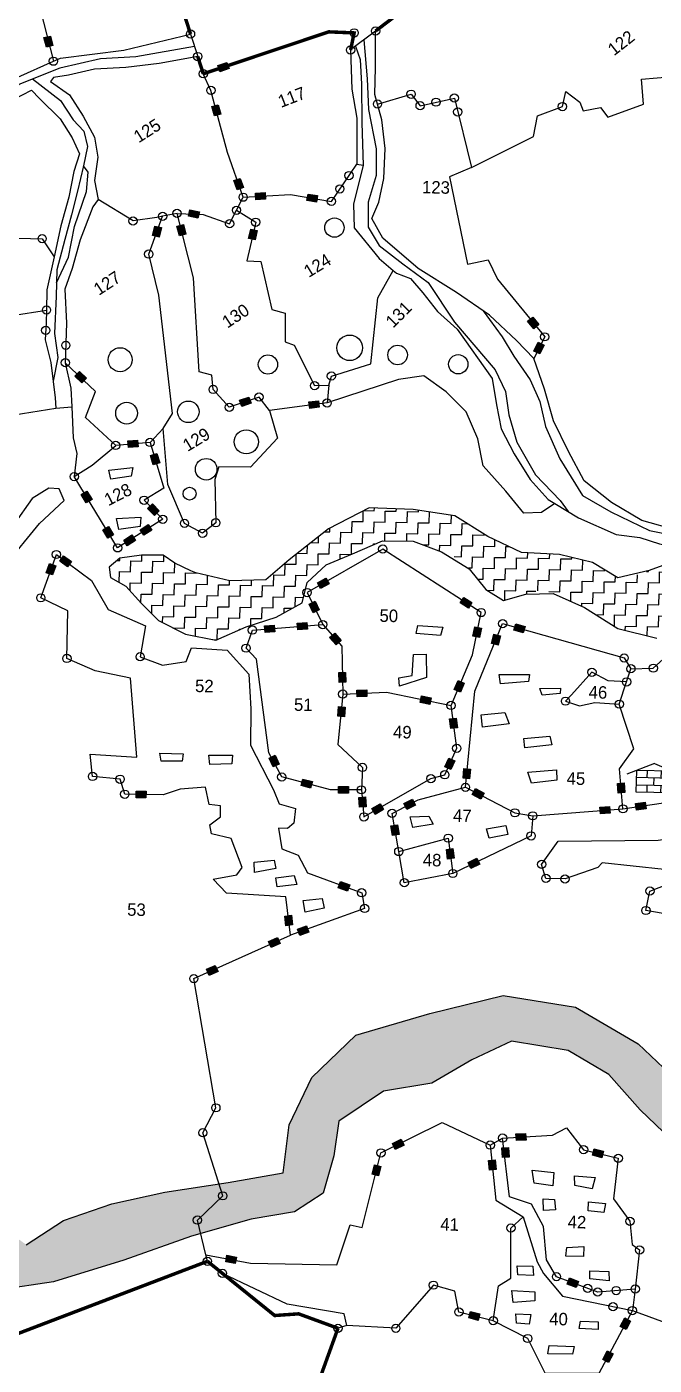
# Model space of a CAD drawing. Header units: metres. Extents: x 314237 to 316634, y 1882553 to 1885939.
# Drawn here: x 315482 to 315852, y 1883878 to 1884666 of the extents above; entities that cross this region are included whole.
import ezdxf

# ---------------------------------------------------------------- set-up
doc = ezdxf.new("R2010")
doc.units = ezdxf.units.M
doc.header["$MEASUREMENT"] = 0
for name, color, linetype in [('LINE_WATER', 4, 'Continuous'), ('OFF', 1, 'Continuous'), ('OTHERS', 1, 'Continuous'), ('POLY_HATCH', 12, 'Continuous'), ('POLY_PARCEL', 6, 'Continuous'), ('POLY_ROAD', 30, 'Continuous'), ('POLY_WATER', 4, 'Continuous'), ('SYM_BUILDING', 1, 'Continuous'), ('SYM_STONE', 1, 'Continuous'), ('SYM_WELL', 1, 'Continuous'), ('TEXT_PARCEL', 7, 'Continuous'), ('V_BOUND_LINE', 7, 'Continuous')]:
    doc.layers.add(name, color=color, linetype=linetype)
doc.styles.add('TEXT_MAP', font='KRDEV050.TTF')
pattern_1 = [(358.80801, (313974.7904, 1882491.1196), (6.61565, 6.345956), [6.482206, -6.482206]), (88.80801, (313981.271, 1882490.985), (-6.345956, 6.61565), [6.482206, -6.482206])]

# ---------------------------------------------------------------- blocks, each defined once
blk = doc.blocks.new('PAKKAWELL')
blk.add_circle((0, 0), 1.81)
blk = doc.blocks.new('BUILDING')
for p, q in [((2.25, 2.7), (-2.25, 2.7)), ((-2.25, 2.7), (-2.25, 0)), ((2.25, 1.8), (-2.25, 1.8)), ((-0.9, 2.7), (-0.9, 1.8)), ((0, 0.9), (0, 1.8)), ((0.9, 1.8), (0.9, 2.7)), ((2.25, 0), (2.25, 2.7)), ((-2.25, 0.9), (2.25, 0.9)), ((-2.25, 0), (2.25, 0)), ((-0.9, 0.9), (-0.9, 0)), ((0.9, 0), (0.9, 0.9))]:
    blk.add_line(p, q)
for points in [[(0, 3.61), (-3.45, 2.21)], [(0, 3.61), (3.45, 2.21)]]:
    blk.add_lwpolyline(points)
blk = doc.blocks.new('STONE')
blk.add_circle((0, 0), 0.851)
blk = doc.blocks.new('STONESQUAREFILLED')
blk.add_hatch(color=256).paths.add_polyline_path([(0.7, -0.48), (0.7, 0.48), (-0.7, 0.48), (-0.7, -0.48)])
blk.add_lwpolyline([(-0.7, 0.48), (0.7, 0.48), (0.7, -0.48), (-0.7, -0.48)], close=True)

msp = doc.modelspace()

# ---------------------------------------------------------------- hatches: boundary and pattern name
at = {"layer": 'POLY_HATCH'}
h = msp.add_hatch(dxfattribs=at)
h.set_pattern_fill('ZIGZAG', color=256, scale=2.04164, angle=-1.19199, style=0)
h.set_pattern_definition(pattern_1)
h.paths.add_polyline_path([(315843.21, 1884028.49), (315873.49, 1883999.79), (315887.04, 1883970.89), (315899.28, 1883954.16), (315907.6, 1883937.52), (315923.95, 1883930.19), (315943.34, 1883934.54), (315978.92, 1883937.43), (316009.97, 1883937.62), (316033.8, 1883940.2), (316062.6, 1883952.1), (316063.12, 1883964.44), (316048.5, 1883974.52), (316028.71, 1883978), (315994.19, 1883972.29), (315962.47, 1883966.53), (315927.05, 1883959.69), (315913.23, 1883979.56), (315895.05, 1884006.47), (315871.96, 1884039.06), (315842.06, 1884067.33), (315805.31, 1884089.04), (315762.65, 1884095.79), (315719.64, 1884085.24), (315676.02, 1884072.46), (315650.05, 1884047.59), (315636.88, 1884019.66), (315633.22, 1883991.53), (315600.94, 1883985.78), (315563.62, 1883980.14), (315532.43, 1883973.25), (315503.98, 1883963.51), (315482.14, 1883949.16), (315464.23, 1883962.1), (315445.34, 1883981.76), (315429.91, 1884006.37), (315412.18, 1884028.25), (315390.46, 1884046.29), (315368.66, 1884060.43), (315347.89, 1884070.07), (315335.71, 1884089.59), (315320.81, 1884113.08), (315299.61, 1884129.44), (315276.59, 1884138.57), (315255.6, 1884138.17), (315247.28, 1884154.82), (315232.18, 1884168.26), (315213.82, 1884186.79), (315190.24, 1884195.94), (315167.77, 1884205.06), (315149.06, 1884206.29), (315137.41, 1884224.68), (315116.3, 1884244.95), (315076.37, 1884263.03), (315069.33, 1884286.42), (315061.13, 1884309.21), (315044.98, 1884326.02), (315015.96, 1884356.22), (315006.79, 1884385.73), (314995.46, 1884419.2), (314967.75, 1884463.09), (314950.68, 1884467.86), (314949.67, 1884489.93), (314983.22, 1884503.22), (314989.34, 1884515.1), (314983.89, 1884535.6), (314973.9, 1884552.84), (314969.57, 1884573.32), (314971.92, 1884591.98), (314972.23, 1884620.18), (314968.54, 1884644.55), (314938.82, 1884651.87), (314973.65, 1884675.16), (314981.6, 1884694.26), (314977.97, 1884721.42), (314972.69, 1884749.73), (314963.34, 1884770.87), (314960.14, 1884791.88), (314959.21, 1884814.52), (314958.24, 1884834.92), (314963.55, 1884861.9), (314962.66, 1884886.21), (314949.93, 1884906.3), (314937.08, 1884920.25), (314938.21, 1884934.47), (314956.13, 1884948.9), (314971.29, 1884965.06), (314982.12, 1884988.01), (314990.14, 1885010.46), (314990.85, 1885031.39), (315008.02, 1885036.34), (315023.82, 1885029.59), (315029.27, 1885035.9), (315041.63, 1885054.53), (315059.62, 1885084.42), (315076.3, 1885060.57), (315099.93, 1885052.97), (315124.56, 1885060.6), (315144.15, 1885075.62), (315157.28, 1885098.05), (315163.44, 1885118.55), (315166.46, 1885144.14), (315183.1, 1885137.38), (315196.31, 1885129.65), (315208.89, 1885125.4), (315235.59, 1885148.94), (315257.5, 1885175.34), (315274.89, 1885201.85), (315290.2, 1885228.74), (315318.24, 1885233.18), (315349.91, 1885228.19), (315393.4, 1885224.34), (315435.16, 1885220.87), (315459.83, 1885213.25), (315471.94, 1885219.76), (315475.86, 1885232.67), (315478.21, 1885253.94), (315478.34, 1885268.67), (315458.56, 1885277.23), (315434.36, 1885282.24), (315399.27, 1885281.23), (315349.36, 1885283.35), (315313.3, 1885284.38), (315289.35, 1885276.22), (315258.98, 1885254.79), (315231.82, 1885226.59), (315213.61, 1885198.21), (315196.54, 1885170.92), (315172.16, 1885168.91), (315147.15, 1885163.01), (315127.41, 1885141.92), (315099.23, 1885118.21), (315063.45, 1885105.83), (315034.02, 1885102.82), (315008.65, 1885080.17), (314987.71, 1885055.19), (314964.62, 1885034.17), (314935.57, 1885014.33), (314925.08, 1885005.24), (314917.65, 1884967.85), (314904.63, 1884941.45), (314914.95, 1884900.6), (314911.6, 1884873.86), (314900.57, 1884840.72), (314913.67, 1884816.86), (314904.55, 1884795.55), (314895.01, 1884780.39), (314888.33, 1884768.52), (314897.03, 1884742.93), (314903.31, 1884709.01), (314898.44, 1884676.44), (314898.59, 1884643.21), (314902.16, 1884613.26), (314892.91, 1884585.25), (314898.61, 1884550.22), (314913.3, 1884516.69), (314917.33, 1884482.26), (314934.78, 1884446.99), (314950.55, 1884411.75), (314963, 1884378.27), (314976.09, 1884348.67), (314996.02, 1884325.08), (315011.96, 1884298.22), (315028.59, 1884277.49), (315031.8, 1884257.04), (315043.53, 1884242.55), (315071.62, 1884234.99), (315093.33, 1884216.39), (315112.88, 1884201.74), (315126.77, 1884183.86), (315141.38, 1884173.22), (315166.26, 1884172.98), (315188.7, 1884162.18), (315212.65, 1884144.09), (315226.49, 1884123.42), (315237.61, 1884106.71), (315255.33, 1884111.65), (315282.83, 1884102.42), (315302.21, 1884079.4), (315313.74, 1884055.43), (315341.18, 1884043.41), (315372.9, 1884022.36), (315396.58, 1883990.87), (315418.03, 1883959.43), (315442.48, 1883938.54), (315466.49, 1883922.68), (315498.19, 1883927.32), (315539.57, 1883940.15), (315579.3, 1883954.12), (315614.47, 1883964.28), (315640.02, 1883968.49), (315656.75, 1883979.59), (315663.08, 1884001.52), (315666.02, 1884021.85), (315692.4, 1884039.45), (315720.74, 1884044.16), (315744.25, 1884057.92), (315767.69, 1884068.88), (315800.86, 1884063.44), (315824.9, 1884049.26)])
h = msp.add_hatch(dxfattribs=at)
h.set_pattern_fill('ZIGZAG', color=256, scale=2.04164, angle=-1.19199, style=0)
h.set_pattern_definition(pattern_1)
h.paths.add_polyline_path([(315549.89, 1884355.04), (315537.12, 1884353.28), (315530.91, 1884347.96), (315531.75, 1884341.85), (315540.74, 1884336.86), (315550.04, 1884326.51), (315560, 1884316.58), (315575.78, 1884308.46), (315593.58, 1884304.99), (315611.61, 1884312.84), (315629.17, 1884318.56), (315644.43, 1884326.9), (315647.36, 1884338.91), (315658.59, 1884349.25), (315674.03, 1884355.88), (315691.63, 1884363.52), (315709.71, 1884363.25), (315738.22, 1884352.61), (315752.46, 1884334.91), (315762.92, 1884328.39), (315786.4, 1884335.03), (315810.45, 1884324.3), (315830.2, 1884311.82), (315853.09, 1884306.11), (315873.95, 1884316.25), (315889.55, 1884330.77), (315887.98, 1884342.45), (315879.53, 1884353.2), (315865.28, 1884352.11), (315832.83, 1884340.13), (315815.28, 1884350.69), (315795.8, 1884355.48), (315773.46, 1884356.69), (315753.64, 1884365.97), (315734.31, 1884378.23), (315709.67, 1884381.84), (315683.9, 1884382.91), (315660, 1884370.48), (315636.83, 1884352.27), (315622.99, 1884340.49), (315601.9, 1884339.96), (315575.71, 1884345.99), (315562.62, 1884355.1)])

# ---------------------------------------------------------------- linework, layer by layer
at = {"layer": 'LINE_WATER'}
for points in [[(315680.77, 1884658.3), (315682.67, 1884635.32), (315683.47, 1884617.27), (315687.91, 1884594.12), (315688.01, 1884578.53), (315683.3, 1884562.73), (315683.21, 1884548), (315689.72, 1884537.3), (315703.72, 1884526.44), (315718.56, 1884515.56), (315734.01, 1884492.08), (315758.01, 1884464.04), (315764.16, 1884451.32), (315766.02, 1884437.62), (315770.81, 1884421.51), (315781.75, 1884402.28), (315796.19, 1884387.25), (315800.86, 1884380.7)], [(315581.15, 1884654.39), (315546.59, 1884648.36), (315525.9, 1884647.11), (315501.88, 1884641.73), (315478.73, 1884632.5), (315454.05, 1884618.5), (315435.45, 1884608.21), (315419.86, 1884615.13), (315403.34, 1884623.99), (315390.04, 1884626.07), (315387.33, 1884621.92)], [(315675.85, 1884654.57), (315678.52, 1884646.81), (315679.39, 1884632.17), (315679.56, 1884609.54), (315680.42, 1884584.49)], [(315485.87, 1884635.34), (315502.38, 1884622.54), (315509.84, 1884611.34), (315516.06, 1884604.62), (315518.16, 1884595.58), (315515.88, 1884584.23), (315512.33, 1884569.31), (315508.79, 1884555.35), (315504.77, 1884540.91), (315500.19, 1884522.9), (315499.74, 1884507.43), (315498.69, 1884485.5), (315500.68, 1884471.42), (315498.04, 1884457.36)], [(315499.97, 1884515.37), (315506.97, 1884530.34), (315510.59, 1884548.38), (315517.51, 1884569.11), (315518.59, 1884580.48), (315515.88, 1884584.23)], [(315750.98, 1884498.78), (315762.04, 1884483.46), (315768.97, 1884472.11), (315778.52, 1884458.25), (315784.24, 1884445.53), (315787.57, 1884430.73), (315795.94, 1884411.77), (315809.39, 1884390.14), (315825.97, 1884380.51), (315848.73, 1884369.47), (315874.39, 1884364.35)], [(315508.93, 1884442.26), (315509.73, 1884424.01), (315511.82, 1884414.86), (315510.4, 1884401.23)]]:
    msp.add_lwpolyline(points, dxfattribs=at)
at = {"layer": 'OFF'}
for points in [[(315499.64, 1884441.49), (315508.93, 1884442.26)], [(315755.09, 1884007.79), (315762.37, 1884011.92)], [(315840.38, 1883923.09), (315838.69, 1883910.4)]]:
    msp.add_lwpolyline(points, dxfattribs=at)
at = {"layer": 'OTHERS'}
for points in [[(315530.65, 1884405.08), (315544.86, 1884406.62), (315543.92, 1884401.48), (315531.96, 1884399.81)], [(315535.18, 1884376.55), (315549.54, 1884377.41), (315549.26, 1884371.93), (315536.63, 1884370.11)], [(315712.46, 1884313.7), (315727.14, 1884312.57), (315725.89, 1884307.65), (315711.62, 1884308.86)], [(315709.12, 1884284.29), (315710.04, 1884296.64), (315717.47, 1884296.82), (315717.6, 1884283.04), (315701.72, 1884278.01), (315701.24, 1884282.89)], [(315760.28, 1884284.75), (315778.29, 1884284.87), (315777.7, 1884280.76), (315761.07, 1884279.37)], [(315784.31, 1884276.58), (315796.37, 1884276.83), (315796.3, 1884273.53), (315785.63, 1884272.68)], [(315749.75, 1884261.04), (315763.65, 1884262.4), (315766.16, 1884255.75), (315750.5, 1884253.69)], [(315774.82, 1884247.08), (315790.21, 1884248.57), (315791.26, 1884243.44), (315775.44, 1884241.54)], [(315560.77, 1884238.41), (315574.42, 1884238.02), (315573.89, 1884233.79), (315561.61, 1884233.72)], [(315589.5, 1884237.31), (315603.39, 1884237.36), (315603.06, 1884232.3), (315590.1, 1884231.74)], [(315777.13, 1884227.32), (315794.01, 1884228.62), (315794.21, 1884222.68), (315779.39, 1884220.76)], [(315708.05, 1884200.93), (315719.01, 1884201.46), (315721.56, 1884196.69), (315709.52, 1884194.77)], [(315752.83, 1884193.86), (315764.21, 1884195.88), (315765.42, 1884190.58), (315754.51, 1884188.45)], [(315616.31, 1884174.26), (315628.04, 1884175.52), (315628.89, 1884170.6), (315616.46, 1884168.32)], [(315628.96, 1884165.13), (315639.76, 1884166.42), (315641.35, 1884161.1), (315629.7, 1884159.74)], [(315645.02, 1884151.69), (315656.2, 1884152.97), (315657.4, 1884147.28), (315646.3, 1884144.97)], [(315779.82, 1883993.14), (315792.49, 1883991.75), (315791.87, 1883983.84), (315780.91, 1883985.32)], [(315804.57, 1883989.8), (315816.79, 1883988.64), (315815.06, 1883982.12), (315804.79, 1883984.03)], [(315786.16, 1883976.16), (315792.95, 1883975.79), (315793.5, 1883969.67), (315786.47, 1883969.26)], [(315812.98, 1883974.35), (315822.93, 1883973.47), (315821.91, 1883968.06), (315812.75, 1883969.04)], [(315800.18, 1883947.47), (315810.17, 1883948.16), (315810.04, 1883942.28), (315799.51, 1883942.39)], [(315770.94, 1883936.76), (315780.23, 1883936.57), (315780.57, 1883931.13), (315771.4, 1883931.43)], [(315813.61, 1883933.85), (315824.93, 1883933.49), (315825.04, 1883927.83), (315813.62, 1883929.08)], [(315767.81, 1883922.23), (315781.39, 1883921.5), (315781.28, 1883916.07), (315768.68, 1883915.09)], [(315770.13, 1883908.49), (315778.96, 1883908.08), (315777.94, 1883902.45), (315770.58, 1883902.94)], [(315808.11, 1883904.08), (315818.54, 1883903.87), (315818.67, 1883899.34), (315807.46, 1883899.91)], [(315789.8, 1883889.87), (315804.52, 1883889.34), (315803.52, 1883884.83), (315788.91, 1883885.02)]]:
    msp.add_lwpolyline(points, close=True, dxfattribs=at)
at = {"layer": 'POLY_HATCH'}
for points in [[(315469.82, 1884349.02), (315489.85, 1884373.73), (315504.55, 1884387.25), (315501.55, 1884394.06), (315495.52, 1884394.51), (315485.63, 1884388.47), (315474.87, 1884373.02)], [(315865.28, 1884352.11), (315848.57, 1884345.94), (315830.18, 1884341.73), (315815.28, 1884350.69), (315795.8, 1884355.48), (315773.46, 1884356.69), (315753.64, 1884365.97), (315734.31, 1884378.23), (315709.67, 1884381.84), (315683.9, 1884382.91), (315660, 1884370.48), (315636.83, 1884352.27), (315622.99, 1884340.49), (315601.9, 1884339.96), (315581.99, 1884344.54), (315578.91, 1884345.78), (315569.59, 1884350.25), (315562.62, 1884355.1), (315549.89, 1884355.04), (315537.12, 1884353.28), (315530.91, 1884347.96), (315531.75, 1884341.85), (315540.74, 1884336.86), (315550.04, 1884326.51), (315560, 1884316.58), (315575.78, 1884308.46), (315593.58, 1884304.99), (315611.61, 1884312.84), (315629.17, 1884318.56), (315644.43, 1884326.9), (315647.36, 1884338.91), (315658.59, 1884349.25), (315674.03, 1884355.88), (315691.63, 1884363.52), (315709.71, 1884363.25), (315726.38, 1884357.03), (315742.76, 1884346.97), (315752.46, 1884334.91), (315762.92, 1884328.39), (315775.94, 1884332.07), (315792.11, 1884332.48), (315810.45, 1884324.3), (315830.2, 1884311.82), (315853.09, 1884306.11)], [(315482.14, 1883949.16), (315503.98, 1883963.51), (315532.43, 1883973.25), (315563.62, 1883980.14), (315600.94, 1883985.78), (315633.22, 1883991.53), (315636.88, 1884019.66), (315650.05, 1884047.59), (315676.02, 1884072.46), (315719.64, 1884085.24), (315762.65, 1884095.79), (315805.31, 1884089.04), (315842.06, 1884067.33), (315871.96, 1884039.06)], [(315861.58, 1884011.08), (315843.21, 1884028.49), (315824.9, 1884049.26), (315800.86, 1884063.44), (315767.69, 1884068.88), (315744.25, 1884057.92), (315720.74, 1884044.16), (315692.4, 1884039.45), (315666.02, 1884021.85), (315663.08, 1884001.52), (315656.75, 1883979.59), (315640.02, 1883968.49), (315614.47, 1883964.28), (315579.3, 1883954.12), (315539.57, 1883940.15), (315498.19, 1883927.32), (315466.49, 1883922.68)]]:
    msp.add_lwpolyline(points, dxfattribs=at)
at = {"layer": 'POLY_PARCEL'}
for points in [[(315490.35, 1884676.32), (315498.15, 1884645.77)], [(315609.75, 1884565.72), (315600.62, 1884592), (315590.78, 1884628.61), (315586.28, 1884638.37)], [(315609.75, 1884565.72), (315637.56, 1884567.32), (315661.66, 1884563.28), (315676.58, 1884585.22)], [(315744.06, 1884583.11), (315731.1, 1884577.66), (315741.78, 1884526.21), (315753.83, 1884528.8), (315759.4, 1884517.45), (315787.14, 1884483.54), (315780.8, 1884470.76)], [(315562.37, 1884554.48), (315558.97, 1884553.78), (315544.97, 1884551.71), (315524.43, 1884564.28)], [(315605.83, 1884558.03), (315609.75, 1884565.72)], [(315562.65, 1884429.57), (315568.22, 1884438.39), (315560.17, 1884508.04), (315554.22, 1884532.23), (315562.37, 1884554.48)], [(315570.85, 1884556.22), (315562.37, 1884554.48)], [(315570.85, 1884556.22), (315586.28, 1884555.62), (315601.79, 1884550.1), (315605.83, 1884558.03)], [(315625.22, 1884440.24), (315619.1, 1884448.11), (315601.6, 1884442.04), (315592.11, 1884452.58), (315591.38, 1884460.99), (315583.84, 1884462.85), (315580.58, 1884518.31), (315570.85, 1884556.22)], [(315605.83, 1884558.03), (315617.13, 1884550.98), (315611.91, 1884528.34), (315620.18, 1884527.89), (315626.67, 1884499.71), (315634.52, 1884497.41), (315634.55, 1884480.51), (315639.81, 1884478.63), (315651.78, 1884454.79), (315660.06, 1884455.09)], [(315430.32, 1884548.62), (315456.7, 1884542.18), (315491.5, 1884541.28), (315498.66, 1884530.67)], [(315402.74, 1884535.67), (315397.6, 1884517.96), (315404.66, 1884514.05), (315414.04, 1884474.14), (315422.47, 1884473.87), (315433.32, 1884489.88), (315494.05, 1884499.32)], [(315660.06, 1884455.09), (315661.66, 1884460.44), (315684.88, 1884467.57), (315688.94, 1884506.4), (315698.04, 1884522.67)], [(315534.77, 1884419.62), (315517.05, 1884436.09), (315522.98, 1884451.44), (315505.14, 1884468.32)], [(315793.09, 1884385.38), (315785.33, 1884380.09), (315774.9, 1884379.84), (315764.36, 1884392.72), (315750.86, 1884407.54), (315747.72, 1884423.45), (315741, 1884439.44), (315729.13, 1884451.23), (315716.08, 1884460.6), (315701.1, 1884458.38), (315659.15, 1884444.61)], [(315424.43, 1884432.87), (315465.03, 1884452.02), (315475.09, 1884437.55), (315499.64, 1884441.49)], [(315660.06, 1884455.09), (315659.15, 1884444.61)], [(315659.15, 1884444.61), (315625.22, 1884440.24)], [(315625.22, 1884440.24), (315629.86, 1884423.85), (315614, 1884406.77), (315595.38, 1884406.94), (315593.15, 1884399.57), (315593.66, 1884374.08), (315585.89, 1884367.95), (315575.25, 1884373.73), (315565.42, 1884396.52), (315562.65, 1884429.57)], [(315562.65, 1884429.57), (315554.95, 1884421.39)], [(315554.95, 1884421.39), (315563.13, 1884394.46), (315551.47, 1884387.37), (315562.45, 1884376.15), (315535.91, 1884359.32), (315510.4, 1884401.23), (315520.85, 1884407.91), (315534.77, 1884419.62)], [(315554.95, 1884421.39), (315534.77, 1884419.62)], [(315732.04, 1884266.58), (315744.73, 1884296.43), (315749.77, 1884321.26), (315691.89, 1884358.61), (315647.36, 1884333.01), (315656.6, 1884314.16)], [(315837.82, 1884288.18), (315851.01, 1884288.52), (315866.57, 1884302.7), (315896.72, 1884322.18)], [(315679.3, 1884216.89), (315661.11, 1884216.85), (315632.44, 1884224.47), (315624.86, 1884238.69), (315617.63, 1884293.89), (315611.48, 1884300.29), (315615.22, 1884310.92), (315656.6, 1884314.16)], [(315656.6, 1884314.16), (315667.73, 1884301.38), (315668.32, 1884273.26)], [(315740.55, 1884218.39), (315746.04, 1884274.96), (315762.39, 1884314.71), (315833.89, 1884294.53), (315837.82, 1884288.18)], [(315835.28, 1884280.42), (315824.39, 1884280.99), (315814.89, 1884286.1), (315802.87, 1884272.91)], [(315835.28, 1884280.42), (315837.82, 1884288.18)], [(315831, 1884267.32), (315835.28, 1884280.42)], [(315668.32, 1884273.26), (315665.54, 1884243.67), (315679.91, 1884230.09), (315679.3, 1884216.89)], [(315668.32, 1884273.26), (315693.99, 1884274.39), (315732.04, 1884266.58)], [(315802.87, 1884272.91), (315799.38, 1884269.09), (315807.58, 1884266.34), (315816.61, 1884268.24)], [(315679.3, 1884216.89), (315680.76, 1884200.99), (315720.19, 1884223.51), (315728.37, 1884225.76), (315735.4, 1884241.35), (315732.04, 1884266.58)], [(315816.61, 1884268.24), (315831, 1884267.32)], [(315833.19, 1884205.71), (315831.19, 1884229.2), (315839.57, 1884241.08), (315831, 1884267.32)], [(315833.19, 1884205.71), (315925.97, 1884219.4), (315931.39, 1884233.41)], [(315701.31, 1884180.59), (315697.38, 1884203.06), (315712.69, 1884210.98), (315740.55, 1884218.39)], [(315740.55, 1884218.39), (315769.59, 1884203.35), (315780.11, 1884201.59)], [(315780.11, 1884201.59), (315779.12, 1884189.8), (315733.09, 1884167.65)], [(315780.11, 1884201.59), (315833.19, 1884205.71)], [(315701.31, 1884180.59), (315730.4, 1884188.44), (315733.09, 1884167.65)], [(315733.09, 1884167.65), (315704.53, 1884162.22), (315701.31, 1884180.59)], [(315587.82, 1883943.2), (315582.83, 1883963.65), (315597.76, 1883977.95), (315586.02, 1884015.08), (315593.69, 1884029.73), (315580.74, 1884105.77), (315637.59, 1884131.39)], [(315587.82, 1883943.2), (315614.15, 1883938.37), (315664.81, 1883937.31), (315672.64, 1883960.8), (315679.84, 1883959.35), (315690.81, 1884003.22), (315726.83, 1884021.03), (315755.09, 1884007.79)], [(315762.37, 1884011.92), (315791.77, 1884013.7), (315799.95, 1884018.02), (315810.02, 1884005.09), (315830.44, 1884000.03), (315827.55, 1883976.16), (315837.31, 1883962.94), (315838.68, 1883949.3), (315842.96, 1883946.07), (315840.38, 1883923.09)], [(315756.84, 1883904.46), (315759.97, 1883925.04), (315767.25, 1883929.38), (315767.27, 1883958.99), (315774.47, 1883965.65)], [(315588.75, 1883939.41), (315587.82, 1883943.2)], [(315670.82, 1883901.55), (315669.24, 1883908.47), (315635.61, 1883914.23), (315597.55, 1883932.3)], [(315756.84, 1883904.46), (315736.65, 1883909.54), (315734.21, 1883921.76), (315721.67, 1883925.36), (315699.57, 1883899.98), (315670.82, 1883901.55)], [(315838.69, 1883910.4), (315819.03, 1883873.27)], [(315838.69, 1883910.4), (315915.08, 1883882.33), (315973.43, 1883898.14), (316063.72, 1883894.96)], [(315670.82, 1883901.55), (315665.54, 1883899.99)], [(315819.03, 1883873.27), (315787.33, 1883873.5), (315777.19, 1883893.95), (315756.84, 1883904.46)]]:
    msp.add_lwpolyline(points, dxfattribs=at)
for points in [[(315637.59, 1884131.39), (315634.83, 1884154.01), (315599.86, 1884156.05), (315592.06, 1884164.37), (315605.93, 1884166.81), (315609.15, 1884171.27), (315602.65, 1884188.34), (315591.1, 1884191.09), (315590.1, 1884196.25), (315596.35, 1884201.06), (315596.38, 1884207.41), (315589.84, 1884208.25), (315587.53, 1884218.47), (315572.67, 1884217.27), (315562.61, 1884213.96), (315540.11, 1884214.32), (315537.37, 1884223.15), (315521.15, 1884224.79), (315519.71, 1884237.82), (315547.23, 1884236.08), (315543.45, 1884282.67), (315522.75, 1884286.93), (315506.05, 1884294.23), (315506.63, 1884322.23), (315490.74, 1884329.91), (315499.85, 1884355.42), (315520.52, 1884340.07), (315530.36, 1884323.04), (315552.26, 1884313.42), (315549.16, 1884295.24), (315562.28, 1884290.24), (315576.15, 1884292.47), (315579.45, 1884300.56), (315600.31, 1884299.02), (315613.03, 1884284.95), (315614.22, 1884264.57), (315613.98, 1884243.21), (315627.56, 1884216.94), (315630.93, 1884208.7), (315640.46, 1884205.99), (315639.57, 1884197.24), (315635.77, 1884194.2), (315630.63, 1884194.4), (315632.49, 1884182.17), (315642.2, 1884178.44), (315647.54, 1884167.96), (315679.49, 1884156.31), (315681.22, 1884147.1)], [(315893.54, 1884161.83), (315886.23, 1884138.99), (315846.65, 1884145.88), (315849.04, 1884157.33), (315859.88, 1884161.52), (315857.4, 1884170.04), (315820.91, 1884173.95), (315818.45, 1884171.1), (315799.08, 1884164.43), (315787.82, 1884164.79), (315785.34, 1884173.05), (315795.11, 1884186.62), (315853.96, 1884187.29), (315928.58, 1884197.61), (315924.53, 1884161.06)]]:
    msp.add_lwpolyline(points, close=True, dxfattribs=at)
at = {"layer": 'POLY_ROAD'}
for points in [[(315840.38, 1883923.09), (315818.32, 1883921.3), (315794.08, 1883930.33), (315788.15, 1883940.18), (315786.46, 1883959.96), (315779.39, 1883973.12), (315766.45, 1883977.43), (315762.37, 1884011.92)], [(315755.09, 1884007.79), (315758.45, 1883975.33), (315774.47, 1883965.65)], [(315774.47, 1883965.65), (315782.68, 1883939), (315786.44, 1883932.18), (315797.65, 1883918.82), (315838.69, 1883910.4)]]:
    msp.add_lwpolyline(points, dxfattribs=at)
at = {"layer": 'POLY_WATER'}
for points in [[(315498.15, 1884645.77), (315502.24, 1884647.61), (315539.54, 1884652.31), (315578.79, 1884661.74)], [(315578.79, 1884661.74), (315583.04, 1884648.5)], [(315687.64, 1884663.53), (315672.94, 1884652.36)], [(315688.77, 1884620.57), (315687.27, 1884626.11), (315687.69, 1884642.14), (315687.64, 1884663.53)], [(315583.04, 1884648.5), (315560.28, 1884644.41), (315540.74, 1884642.13), (315522.36, 1884641.13), (315507.03, 1884637.46), (315498.27, 1884636.25), (315496.51, 1884633.77), (315507.52, 1884625.96), (315515.66, 1884613.49), (315522.34, 1884601.05), (315524.3, 1884589.2), (315522.3, 1884575.64), (315524.43, 1884564.28)], [(315672.94, 1884652.36), (315673.65, 1884629.27), (315676.58, 1884612.24), (315676.58, 1884585.22)], [(315427.96, 1884617.35), (315438.44, 1884615.21), (315477.11, 1884636.3), (315498.15, 1884645.77)], [(315744.06, 1884583.11), (315780.64, 1884601.37), (315782.86, 1884613.64), (315797.55, 1884619.06), (315799.54, 1884627.91), (315807.87, 1884621.57), (315809.78, 1884616.57), (315820.03, 1884618.59), (315824.23, 1884612.89), (315845.35, 1884620.41), (315844.13, 1884635.26), (315890.13, 1884639.16), (315896.17, 1884642.51)], [(315430.32, 1884548.62), (315433.05, 1884552.34), (315436.02, 1884567.66), (315435.22, 1884588.72), (315435.3, 1884601.28), (315449.47, 1884609.29), (315469.36, 1884620.38), (315485.3, 1884628.71), (315489.98, 1884623.84), (315502.13, 1884611.91), (315509.16, 1884600.62), (315513.39, 1884591.16), (315510.16, 1884580.8), (315507.19, 1884565.83), (315502.41, 1884548.77), (315498.66, 1884530.67)], [(315688.77, 1884620.57), (315708.55, 1884626.31), (315713.86, 1884619.55), (315734, 1884624.09), (315744.06, 1884583.11)], [(315780.8, 1884470.76), (315770.51, 1884481.47), (315754.76, 1884496.2), (315735.23, 1884509.55), (315712.78, 1884523.77), (315691.87, 1884541.54), (315685.51, 1884553.15), (315689.54, 1884562.75), (315692.52, 1884576.77), (315693.3, 1884594.41), (315691.29, 1884611.3), (315688.77, 1884620.57)], [(315676.58, 1884585.22), (315680.42, 1884584.49), (315674.68, 1884561.53), (315674.96, 1884547.65), (315689.8, 1884529.71), (315698.04, 1884522.67)], [(315524.43, 1884564.28), (315521.31, 1884560.01), (315513.87, 1884540.62), (315509.15, 1884523.83), (315504.9, 1884511.59), (315505.82, 1884491.64), (315505.14, 1884468.32)], [(315498.66, 1884530.67), (315494.18, 1884511.1), (315494.05, 1884499.32)], [(315698.04, 1884522.67), (315700.05, 1884520.96), (315708.16, 1884517.88), (315715.4, 1884509.38), (315724.1, 1884498.42), (315735.62, 1884487.95), (315756.25, 1884459.01), (315758.84, 1884443.48), (315761.46, 1884429.45), (315769.14, 1884414.57), (315778.51, 1884399.65), (315789.25, 1884387.7), (315793.09, 1884385.38)], [(315494.05, 1884499.32), (315493.96, 1884491.83), (315493.22, 1884481.76), (315496.66, 1884468.43), (315499.24, 1884447.69), (315499.64, 1884441.49)], [(315505.14, 1884468.32), (315508.44, 1884453.26), (315508.93, 1884442.26)], [(315933.46, 1884357.25), (315913.08, 1884363.83), (315900.57, 1884361.73), (315884.58, 1884365.4), (315865.35, 1884369.46), (315844.19, 1884375.36), (315826.4, 1884386.06), (315810.28, 1884398.69), (315801.1, 1884416.05), (315792.27, 1884434.06), (315787.03, 1884452.8), (315780.8, 1884470.76)], [(315793.09, 1884385.38), (315807.06, 1884376.97), (315829.23, 1884367.25), (315843.15, 1884365.46), (315854.73, 1884361.65), (315876.21, 1884356.94), (315891.22, 1884351.9), (315894.7, 1884347.11), (315895.05, 1884336.16), (315896.72, 1884322.18)]]:
    msp.add_lwpolyline(points, dxfattribs=at)
at = {"layer": 'V_BOUND_LINE', "const_width": 2.04}
for points in [[(315578.79, 1884661.74), (315575.59, 1884671.75), (315615.64, 1884673.29), (315637.96, 1884689.4)], [(315708.94, 1884679.72), (315687.64, 1884663.53)], [(315672.94, 1884652.36), (315675.05, 1884662.42), (315660.19, 1884663.04), (315586.28, 1884638.37)], [(315586.28, 1884638.37), (315583.04, 1884648.5)], [(315447.17, 1883886.55), (315471.16, 1883894.52), (315588.75, 1883939.41)], [(315588.75, 1883939.41), (315597.55, 1883932.3)], [(315597.55, 1883932.3), (315628.29, 1883907.49), (315642.37, 1883908.48), (315665.54, 1883899.99)], [(315665.54, 1883899.99), (315630.65, 1883803.39), (315644.25, 1883803.46), (315627, 1883761.71), (315621.93, 1883758.63)]]:
    msp.add_lwpolyline(points, dxfattribs=at)

# ---------------------------------------------------------------- block references
at = {"layer": 'SYM_BUILDING', "xscale": 4.66665483051927, "yscale": 4.66665483051927, "zscale": 4.66665483051927, "rotation": 358.8080119236983}
msp.add_blockref('BUILDING', (315851.33, 1884215.47), dxfattribs=at)
at = {"layer": 'SYM_STONE', "ltscale": 10}
for name, p, xscale, yscale, zscale, rotation in [('STONE', (315578.79, 1884661.74), 2.858295587596969, 2.858295587596969, 2.858295587596969, 358.8080119236983), ('STONE', (315675.05, 1884662.42), 2.858295587596969, 2.858295587596969, 2.858295587596969, 358.8080119236983), ('STONE', (315687.64, 1884663.53), 2.858295587596969, 2.858295587596969, 2.858295587596969, 358.8080119236983), ('STONE', (315583.04, 1884648.5), 2.858295587596969, 2.858295587596969, 2.858295587596969, 358.8080119236983), ('STONE', (315672.94, 1884652.36), 2.858295587596969, 2.858295587596969, 2.858295587596969, 358.8080119236983), ('STONE', (315586.28, 1884638.37), 2.858295587596969, 2.858295587596969, 2.858295587596969, 358.8080119236983), ('STONESQUAREFILLED', (315598.14, 1884642.33), 4.083279410852813, 4.083279410852813, 4.083279410852813, 18.46339736408003), ('STONE', (315590.78, 1884628.61), 2.858295587596969, 2.858295587596969, 2.858295587596969, 358.8080119236983), ('STONESQUAREFILLED', (315593.96, 1884616.79), 4.083279410852813, 4.083279410852813, 4.083279410852813, 285.0484524776777), ('STONE', (315593.69, 1884029.73), 2.858295587596969, 2.858295587596969, 2.858295587596969, 358.8080119236983), ('STONE', (315586.02, 1884015.08), 2.858295587596969, 2.858295587596969, 2.858295587596969, 358.8080119236983), ('STONE', (315597.76, 1883977.95), 2.858295587596969, 2.858295587596969, 2.858295587596969, 358.8080119236983), ('STONE', (315582.83, 1883963.65), 2.858295587596969, 2.858295587596969, 2.858295587596969, 358.8080119236983), ('STONE', (315588.75, 1883939.41), 2.858295587596969, 2.858295587596969, 2.858295587596969, 358.8080119236983), ('STONESQUAREFILLED', (315602.63, 1883940.48), 4.083279410852813, 4.083279410852813, 4.083279410852813, 349.6020416199749), ('STONE', (315597.55, 1883932.3), 2.858295587596969, 2.858295587596969, 2.858295587596969, 358.8080119236983)]:
    msp.add_blockref(name, p, dxfattribs=dict(at, xscale=xscale, yscale=yscale, zscale=zscale, rotation=rotation))
at = {"layer": 'SYM_STONE'}
for name, p, xscale, yscale, zscale, rotation in [('STONESQUAREFILLED', (315495.19, 1884657.34), 4.083279410852812, 4.083279410852812, 4.083279410852812, 284.3192796104724), ('STONE', (315498.15, 1884645.77), 2.858295587596969, 2.858295587596969, 2.858295587596969, 358.8080119236983), ('STONE', (315708.55, 1884626.31), 2.858295587596969, 2.858295587596969, 2.858295587596969, 358.8080119236983), ('STONE', (315734, 1884624.09), 2.858295587596969, 2.858295587596969, 2.858295587596969, 358.8080119236983), ('STONE', (315688.77, 1884620.57), 2.858295587596969, 2.858295587596969, 2.858295587596969, 358.8080119236983), ('STONE', (315713.86, 1884619.55), 2.858295587596969, 2.858295587596969, 2.858295587596969, 358.8080119236983), ('STONE', (315723.18, 1884621.65), 2.858295587596969, 2.858295587596969, 2.858295587596969, 358.8080119236983), ('STONE', (315736.01, 1884615.9), 2.858295587596969, 2.858295587596969, 2.858295587596969, 358.8080119236983), ('STONE', (315797.55, 1884619.06), 2.858295587596969, 2.858295587596969, 2.858295587596969, 358.8080119236983), ('STONE', (315671.98, 1884578.46), 2.858295587596969, 2.858295587596969, 2.858295587596969, 358.8080119236983), ('STONESQUAREFILLED', (315607.07, 1884573.43), 4.083279410852813, 4.083279410852813, 4.083279410852813, 109.1481255971854), ('STONE', (315666.63, 1884570.59), 2.858295587596969, 2.858295587596969, 2.858295587596969, 358.8080119236983), ('STONE', (315609.75, 1884565.72), 2.858295587596969, 2.858295587596969, 2.858295587596969, 358.8080119236983), ('STONESQUAREFILLED', (315619.92, 1884566.3), 4.083279410852813, 4.083279410852813, 4.083279410852813, 3.28574336162746), ('STONESQUAREFILLED', (315650.41, 1884565.17), 4.083279410852812, 4.083279410852812, 4.083279410852812, 350.5062877053527), ('STONE', (315661.66, 1884563.28), 2.858295587596969, 2.858295587596969, 2.858295587596969, 358.8080119236983), ('STONE', (315544.97, 1884551.71), 2.858295587596969, 2.858295587596969, 2.858295587596969, 358.8080119236983), ('STONE', (315562.37, 1884554.48), 2.858295587596969, 2.858295587596969, 2.858295587596969, 358.8080119236983), ('STONE', (315570.85, 1884556.22), 2.858295587596969, 2.858295587596969, 2.858295587596969, 358.8080119236983), ('STONESQUAREFILLED', (315580.8, 1884555.83), 4.083279410852812, 4.083279410852812, 4.083279410852812, 347.4798097559143), ('STONE', (315605.83, 1884558.03), 2.858295587596969, 2.858295587596969, 2.858295587596969, 358.8080119236983), ('STONESQUAREFILLED', (315559.07, 1884545.48), 4.083279410852812, 4.083279410852812, 4.083279410852812, 256.9352188959524), ('STONESQUAREFILLED', (315573.4, 1884546.3), 4.083279410852812, 4.083279410852812, 4.083279410852812, 284.4010316667586), ('STONE', (315601.79, 1884550.1), 2.858295587596969, 2.858295587596969, 2.858295587596969, 358.8080119236983), ('STONESQUAREFILLED', (315615.47, 1884543.77), 4.083279410852812, 4.083279410852812, 4.083279410852812, 257.0303416286295), ('STONE', (315617.13, 1884550.98), 2.858295587596969, 2.858295587596969, 2.858295587596969, 358.8080119236983), ('STONE', (315491.5, 1884541.28), 2.858295587596969, 2.858295587596969, 2.858295587596969, 358.8080119236983), ('STONE', (315554.22, 1884532.23), 2.858295587596969, 2.858295587596969, 2.858295587596969, 358.8080119236983), ('STONE', (315494.05, 1884499.32), 2.858295587596969, 2.858295587596969, 2.858295587596969, 358.8080119236983), ('STONESQUAREFILLED', (315780.44, 1884491.73), 4.083279410852813, 4.083279410852813, 4.083279410852813, 309.2804161162409), ('STONE', (315493.63, 1884487.33), 2.858295587596969, 2.858295587596969, 2.858295587596969, 358.8080119236983), ('STONE', (315787.14, 1884483.54), 2.858295587596969, 2.858295587596969, 2.858295587596969, 358.8080119236983), ('STONE', (315505.44, 1884478.55), 2.858295587596969, 2.858295587596969, 2.858295587596969, 358.8080119236983), ('STONESQUAREFILLED', (315783.84, 1884476.88), 4.083279410852813, 4.083279410852813, 4.083279410852813, 243.6455789763862), ('STONE', (315505.14, 1884468.32), 2.858295587596969, 2.858295587596969, 2.858295587596969, 358.8080119236983), ('STONESQUAREFILLED', (315514.12, 1884459.83), 4.083279410852813, 4.083279410852813, 4.083279410852813, 316.5951989654799), ('STONE', (315661.66, 1884460.44), 2.858295587596969, 2.858295587596969, 2.858295587596969, 358.8080119236983), ('STONE', (315592.11, 1884452.58), 2.858295587596969, 2.858295587596969, 2.858295587596969, 358.8080119236983), ('STONE', (315651.78, 1884454.79), 2.858295587596969, 2.858295587596969, 2.858295587596969, 358.8080119236983), ('STONE', (315601.6, 1884442.04), 2.858295587596969, 2.858295587596969, 2.858295587596969, 358.8080119236983), ('STONESQUAREFILLED', (315611.02, 1884445.31), 4.083279410852812, 4.083279410852812, 4.083279410852812, 19.1268672000337), ('STONE', (315619.1, 1884448.11), 2.858295587596969, 2.858295587596969, 2.858295587596969, 358.8080119236983), ('STONESQUAREFILLED', (315651.47, 1884443.62), 4.083279410852813, 4.083279410852813, 4.083279410852813, 7.333470621487011), ('STONE', (315659.15, 1884444.61), 2.858295587596969, 2.858295587596969, 2.858295587596969, 358.8080119236983), ('STONE', (315534.77, 1884419.62), 2.858295587596969, 2.858295587596969, 2.858295587596969, 358.8080119236983), ('STONESQUAREFILLED', (315545, 1884420.52), 4.083279410852812, 4.083279410852812, 4.083279410852812, 5.010751729240136), ('STONE', (315554.95, 1884421.39), 2.858295587596969, 2.858295587596969, 2.858295587596969, 358.8080119236983), ('STONESQUAREFILLED', (315557.93, 1884411.58), 4.083279410852813, 4.083279410852813, 4.083279410852813, 286.8782607070437), ('STONE', (315510.4, 1884401.23), 2.858295587596969, 2.858295587596969, 2.858295587596969, 358.8080119236983), ('STONESQUAREFILLED', (315517.67, 1884389.28), 4.083279410852813, 4.083279410852813, 4.083279410852813, 301.3280379296336), ('STONE', (315551.47, 1884387.37), 2.858295587596969, 2.858295587596969, 2.858295587596969, 358.8080119236983), ('STONESQUAREFILLED', (315556.92, 1884381.8), 4.083279410852813, 4.083279410852813, 4.083279410852813, 314.3664447089383), ('STONESQUAREFILLED', (315552.59, 1884369.9), 4.083279410852812, 4.083279410852812, 4.083279410852812, 32.38521726842991), ('STONE', (315562.45, 1884376.15), 2.858295587596969, 2.858295587596969, 2.858295587596969, 358.8080119236983), ('STONE', (315575.25, 1884373.73), 2.858295587596969, 2.858295587596969, 2.858295587596969, 358.8080119236983), ('STONE', (315593.66, 1884374.08), 2.858295587596969, 2.858295587596969, 2.858295587596969, 358.8080119236983), ('STONESQUAREFILLED', (315530.37, 1884368.42), 4.083279410852813, 4.083279410852813, 4.083279410852813, 301.3280379296311), ('STONESQUAREFILLED', (315542.94, 1884363.77), 4.083279410852813, 4.083279410852813, 4.083279410852813, 32.38521726842699), ('STONE', (315585.89, 1884367.95), 2.858295587596969, 2.858295587596969, 2.858295587596969, 358.8080119236983), ('STONE', (315499.85, 1884355.42), 2.858295587596969, 2.858295587596969, 2.858295587596969, 358.8080119236983), ('STONE', (315535.91, 1884359.32), 2.858295587596969, 2.858295587596969, 2.858295587596969, 358.8080119236983), ('STONE', (315691.89, 1884358.61), 2.858295587596969, 2.858295587596969, 2.858295587596969, 358.8080119236983), ('STONESQUAREFILLED', (315496.75, 1884346.72), 4.083279410852812, 4.083279410852812, 4.083279410852812, 250.3449423065279), ('STONESQUAREFILLED', (315505.28, 1884351.39), 4.083279410852813, 4.083279410852813, 4.083279410852813, 323.4189803969363), ('STONESQUAREFILLED', (315656.84, 1884338.46), 4.083279410852813, 4.083279410852813, 4.083279410852813, 29.89051419227758), ('STONE', (315647.36, 1884333.01), 2.858295587596969, 2.858295587596969, 2.858295587596969, 358.8080119236983), ('STONE', (315490.74, 1884329.91), 2.858295587596969, 2.858295587596969, 2.858295587596969, 358.8080119236983), ('STONESQUAREFILLED', (315651.52, 1884324.51), 4.083279410852813, 4.083279410852813, 4.083279410852813, 296.1261743400821), ('STONESQUAREFILLED', (315740.9, 1884326.98), 4.083279410852813, 4.083279410852813, 4.083279410852813, 327.1693929913118), ('STONE', (315749.77, 1884321.26), 2.858295587596969, 2.858295587596969, 2.858295587596969, 358.8080119236983), ('STONE', (315615.22, 1884310.92), 2.858295587596969, 2.858295587596969, 2.858295587596969, 358.8080119236983), ('STONESQUAREFILLED', (315625.32, 1884311.71), 4.083279410852813, 4.083279410852813, 4.083279410852813, 4.474861551391868), ('STONESQUAREFILLED', (315644.6, 1884313.22), 4.083279410852812, 4.083279410852812, 4.083279410852812, 4.474861551391425), ('STONE', (315656.6, 1884314.16), 2.858295587596969, 2.858295587596969, 2.858295587596969, 358.8080119236983), ('STONESQUAREFILLED', (315747.42, 1884309.69), 4.083279410852812, 4.083279410852812, 4.083279410852812, 258.5205437273417), ('STONE', (315762.39, 1884314.71), 2.858295587596969, 2.858295587596969, 2.858295587596969, 358.8080119236983), ('STONESQUAREFILLED', (315772.29, 1884311.91), 4.083279410852813, 4.083279410852813, 4.083279410852813, 344.2419432306625), ('STONE', (315611.48, 1884300.29), 2.858295587596969, 2.858295587596969, 2.858295587596969, 358.8080119236983), ('STONESQUAREFILLED', (315663.99, 1884305.68), 4.083279410852813, 4.083279410852813, 4.083279410852813, 311.0522099026761), ('STONESQUAREFILLED', (315758.5, 1884305.26), 4.083279410852812, 4.083279410852812, 4.083279410852812, 255.8161189850907), ('STONE', (315506.05, 1884294.23), 2.858295587596969, 2.858295587596969, 2.858295587596969, 358.8080119236983), ('STONE', (315549.16, 1884295.24), 2.858295587596969, 2.858295587596969, 2.858295587596969, 358.8080119236983), ('STONE', (315833.89, 1884294.53), 2.858295587596969, 2.858295587596969, 2.858295587596969, 358.8080119236983), ('STONE', (315814.89, 1884286.1), 2.858295587596969, 2.858295587596969, 2.858295587596969, 358.8080119236983), ('STONE', (315837.82, 1884288.18), 2.858295587596969, 2.858295587596969, 2.858295587596969, 358.8080119236983), ('STONE', (315851.01, 1884288.52), 2.858295587596969, 2.858295587596969, 2.858295587596969, 358.8080119236983), ('STONESQUAREFILLED', (315668.12, 1884283.06), 4.083279410852812, 4.083279410852812, 4.083279410852812, 271.1978347296343), ('STONESQUAREFILLED', (315736.82, 1884277.81), 4.083279410852813, 4.083279410852813, 4.083279410852813, 246.9742376648084), ('STONE', (315835.28, 1884280.42), 2.858295587596969, 2.858295587596969, 2.858295587596969, 358.8080119236983), ('STONE', (315668.32, 1884273.26), 2.858295587596969, 2.858295587596969, 2.858295587596969, 358.8080119236983), ('STONESQUAREFILLED', (315679.65, 1884273.76), 4.083279410852812, 4.083279410852812, 4.083279410852812, 2.541416389381175), ('STONESQUAREFILLED', (315717.09, 1884269.65), 4.083279410852812, 4.083279410852812, 4.083279410852812, 348.3872371139472), ('STONE', (315799.38, 1884269.09), 2.858295587596969, 2.858295587596969, 2.858295587596969, 358.8080119236983), ('STONESQUAREFILLED', (315667.6, 1884262.88), 4.083279410852812, 4.083279410852812, 4.083279410852812, 264.6277266504757), ('STONE', (315732.04, 1884266.58), 2.858295587596969, 2.858295587596969, 2.858295587596969, 358.8080119236983), ('STONE', (315831, 1884267.32), 2.858295587596969, 2.858295587596969, 2.858295587596969, 358.8080119236983), ('STONESQUAREFILLED', (315733.44, 1884256.05), 4.083279410852813, 4.083279410852813, 4.083279410852813, 277.5802751513817), ('STONE', (315735.4, 1884241.35), 2.858295587596969, 2.858295587596969, 2.858295587596969, 358.8080119236983), ('STONESQUAREFILLED', (315627.92, 1884233.81), 4.083279410852812, 4.083279410852812, 4.083279410852812, 294.4855758691406), ('STONE', (315679.91, 1884230.09), 2.858295587596969, 2.858295587596969, 2.858295587596969, 358.8080119236983), ('STONESQUAREFILLED', (315731.27, 1884232.19), 4.083279410852812, 4.083279410852812, 4.083279410852812, 245.7228861220725), ('STONE', (315521.15, 1884224.79), 2.858295587596969, 2.858295587596969, 2.858295587596969, 358.8080119236983), ('STONE', (315537.37, 1884223.15), 2.858295587596969, 2.858295587596969, 2.858295587596969, 358.8080119236983), ('STONE', (315632.44, 1884224.47), 2.858295587596969, 2.858295587596969, 2.858295587596969, 358.8080119236983), ('STONESQUAREFILLED', (315647.2, 1884220.55), 4.083279410852812, 4.083279410852812, 4.083279410852812, 345.1073063292045), ('STONE', (315720.19, 1884223.51), 2.858295587596969, 2.858295587596969, 2.858295587596969, 358.8080119236983), ('STONE', (315728.37, 1884225.76), 2.858295587596969, 2.858295587596969, 2.858295587596969, 358.8080119236983), ('STONESQUAREFILLED', (315741.32, 1884226.33), 4.083279410852813, 4.083279410852813, 4.083279410852813, 264.4592539893821), ('STONE', (315540.11, 1884214.32), 2.858295587596969, 2.858295587596969, 2.858295587596969, 358.8080119236983), ('STONESQUAREFILLED', (315549.73, 1884214.17), 4.083279410852813, 4.083279410852813, 4.083279410852813, 359.064525600606), ('STONESQUAREFILLED', (315668.77, 1884216.86), 4.083279410852813, 4.083279410852813, 4.083279410852813, 0.125787050930112), ('STONE', (315679.3, 1884216.89), 2.858295587596969, 2.858295587596969, 2.858295587596969, 358.8080119236983), ('STONE', (315740.55, 1884218.39), 2.858295587596969, 2.858295587596969, 2.858295587596969, 358.8080119236983), ('STONESQUAREFILLED', (315747.99, 1884214.54), 4.083279410852813, 4.083279410852813, 4.083279410852813, 332.6054975869078), ('STONESQUAREFILLED', (315832.15, 1884217.96), 4.083279410852812, 4.083279410852812, 4.083279410852812, 274.8642743006446), ('STONESQUAREFILLED', (315679.96, 1884209.66), 4.083279410852813, 4.083279410852813, 4.083279410852813, 275.2322656093181), ('STONESQUAREFILLED', (315688.82, 1884205.59), 4.083279410852813, 4.083279410852813, 4.083279410852813, 29.73040779013466), ('STONESQUAREFILLED', (315707.65, 1884208.37), 4.083279410852813, 4.083279410852813, 4.083279410852813, 27.34645122850715), ('STONE', (315833.19, 1884205.71), 2.858295587596969, 2.858295587596969, 2.858295587596969, 358.8080119236983), ('STONESQUAREFILLED', (315843.63, 1884207.25), 4.083279410852812, 4.083279410852812, 4.083279410852812, 8.390964434912306), ('STONE', (315680.76, 1884200.99), 2.858295587596969, 2.858295587596969, 2.858295587596969, 358.8080119236983), ('STONE', (315697.38, 1884203.06), 2.858295587596969, 2.858295587596969, 2.858295587596969, 358.8080119236983), ('STONE', (315769.59, 1884203.35), 2.858295587596969, 2.858295587596969, 2.858295587596969, 358.8080119236983), ('STONE', (315780.11, 1884201.59), 2.858295587596969, 2.858295587596969, 2.858295587596969, 358.8080119236983), ('STONESQUAREFILLED', (315822.65, 1884204.89), 4.083279410852813, 4.083279410852813, 4.083279410852813, 4.442972563082147), ('STONESQUAREFILLED', (315699.11, 1884193.17), 4.083279410852812, 4.083279410852812, 4.083279410852812, 279.9357959729318), ('STONE', (315779.12, 1884189.8), 2.858295587596969, 2.858295587596969, 2.858295587596969, 358.8080119236983), ('STONE', (315730.4, 1884188.44), 2.858295587596969, 2.858295587596969, 2.858295587596969, 358.8080119236983), ('STONE', (315701.31, 1884180.59), 2.858295587596969, 2.858295587596969, 2.858295587596969, 358.8080119236983), ('STONESQUAREFILLED', (315731.59, 1884179.25), 4.083279410852812, 4.083279410852812, 4.083279410852812, 277.3813129766608), ('STONESQUAREFILLED', (315745.47, 1884173.6), 4.083279410852813, 4.083279410852813, 4.083279410852813, 25.7056533430278), ('STONE', (315733.09, 1884167.65), 2.858295587596969, 2.858295587596969, 2.858295587596969, 358.8080119236983), ('STONE', (315785.34, 1884173.05), 2.858295587596969, 2.858295587596969, 2.858295587596969, 358.8080119236983), ('STONESQUAREFILLED', (315669.05, 1884160.11), 4.083279410852813, 4.083279410852813, 4.083279410852813, 339.9717494459338), ('STONE', (315704.53, 1884162.22), 2.858295587596969, 2.858295587596969, 2.858295587596969, 358.8080119236983), ('STONE', (315787.82, 1884164.79), 2.858295587596969, 2.858295587596969, 2.858295587596969, 358.8080119236983), ('STONE', (315799.08, 1884164.43), 2.858295587596969, 2.858295587596969, 2.858295587596969, 358.8080119236983), ('STONE', (315679.49, 1884156.31), 2.858295587596969, 2.858295587596969, 2.858295587596969, 358.8080119236983), ('STONE', (315849.04, 1884157.33), 2.858295587596969, 2.858295587596969, 2.858295587596969, 358.8080119236983), ('STONE', (315681.22, 1884147.1), 2.858295587596969, 2.858295587596969, 2.858295587596969, 358.8080119236983), ('STONE', (315846.65, 1884145.88), 2.858295587596969, 2.858295587596969, 2.858295587596969, 358.8080119236983), ('STONESQUAREFILLED', (315636.54, 1884139.98), 4.083279410852813, 4.083279410852813, 4.083279410852813, 276.951274214382), ('STONESQUAREFILLED', (315645.05, 1884134.07), 4.083279410852812, 4.083279410852812, 4.083279410852812, 19.8141404597472), ('STONESQUAREFILLED', (315628.11, 1884127.11), 4.083279410852813, 4.083279410852813, 4.083279410852813, 24.25885920672099), ('STONESQUAREFILLED', (315591.57, 1884110.64), 4.083279410852813, 4.083279410852813, 4.083279410852813, 24.25885920671933), ('STONE', (315580.74, 1884105.77), 2.858295587596969, 2.858295587596969, 2.858295587596969, 358.8080119236983), ('STONESQUAREFILLED', (315700.95, 1884008.23), 4.083279410852812, 4.083279410852812, 4.083279410852812, 26.31589023347499), ('STONE', (315755.09, 1884007.79), 2.858295587596969, 2.858295587596969, 2.858295587596969, 358.8080119236983), ('STONE', (315762.37, 1884011.92), 2.858295587596969, 2.858295587596969, 2.858295587596969, 358.8080119236983), ('STONESQUAREFILLED', (315773.2, 1884012.58), 4.083279410852813, 4.083279410852813, 4.083279410852813, 3.4672710262061), ('STONE', (315690.81, 1884003.22), 2.858295587596969, 2.858295587596969, 2.858295587596969, 358.8080119236983), ('STONESQUAREFILLED', (315764.05, 1884003.37), 4.083279410852813, 4.083279410852813, 4.083279410852813, 272.5332117807575), ('STONE', (315810.02, 1884005.09), 2.858295587596969, 2.858295587596969, 2.858295587596969, 358.8080119236983), ('STONESQUAREFILLED', (315818.52, 1884002.99), 4.083279410852812, 4.083279410852812, 4.083279410852812, 346.0781591062899), ('STONE', (315830.44, 1884000.03), 2.858295587596969, 2.858295587596969, 2.858295587596969, 358.8080119236983), ('STONESQUAREFILLED', (315688.24, 1883992.94), 4.083279410852813, 4.083279410852813, 4.083279410852813, 255.9501904620204), ('STONESQUAREFILLED', (315756.3, 1883996.08), 4.083279410852812, 4.083279410852812, 4.083279410852812, 275.893056576218), ('STONE', (315837.31, 1883962.94), 2.858295587596969, 2.858295587596969, 2.858295587596969, 358.8080119236983), ('STONE', (315767.27, 1883958.99), 2.858295587596969, 2.858295587596969, 2.858295587596969, 358.8080119236983), ('STONE', (315842.96, 1883946.07), 2.858295587596969, 2.858295587596969, 2.858295587596969, 358.8080119236983), ('STONE', (315794.08, 1883930.33), 2.858295587596969, 2.858295587596969, 2.858295587596969, 358.8080119236983), ('STONE', (315721.67, 1883925.36), 2.858295587596969, 2.858295587596969, 2.858295587596969, 358.8080119236983), ('STONESQUAREFILLED', (315803.68, 1883926.76), 4.083279410852812, 4.083279410852812, 4.083279410852812, 339.5628309031684), ('STONE', (315812.41, 1883923.51), 2.858295587596969, 2.858295587596969, 2.858295587596969, 358.8080119236983), ('STONE', (315818.32, 1883921.3), 2.858295587596969, 2.858295587596969, 2.858295587596969, 358.8080119236983), ('STONE', (315829.18, 1883922.18), 2.858295587596969, 2.858295587596969, 2.858295587596969, 358.8080119236983), ('STONE', (315840.38, 1883923.09), 2.858295587596969, 2.858295587596969, 2.858295587596969, 358.8080119236983), ('STONE', (315736.65, 1883909.54), 2.858295587596969, 2.858295587596969, 2.858295587596969, 358.8080119236983), ('STONESQUAREFILLED', (315745.75, 1883907.25), 4.083279410852813, 4.083279410852813, 4.083279410852813, 345.8856252288107), ('STONE', (315827.33, 1883912.73), 2.858295587596969, 2.858295587596969, 2.858295587596969, 358.8080119236983), ('STONE', (315838.69, 1883910.4), 2.858295587596969, 2.858295587596969, 2.858295587596969, 358.8080119236983), ('STONE', (315665.54, 1883899.99), 2.858295587596969, 2.858295587596969, 2.858295587596969, 358.8080119236983), ('STONE', (315699.57, 1883899.98), 2.858295587596969, 2.858295587596969, 2.858295587596969, 358.8080119236983), ('STONE', (315756.84, 1883904.46), 2.858295587596969, 2.858295587596969, 2.858295587596969, 358.8080119236983), ('STONESQUAREFILLED', (315834.58, 1883902.64), 4.083279410852812, 4.083279410852812, 4.083279410852812, 242.0973136701173), ('STONE', (315777.19, 1883893.95), 2.858295587596969, 2.858295587596969, 2.858295587596969, 358.8080119236983), ('STONESQUAREFILLED', (315824.33, 1883883.29), 4.083279410852813, 4.083279410852813, 4.083279410852813, 242.0973136701168)]:
    msp.add_blockref(name, p, dxfattribs=dict(at, xscale=xscale, yscale=yscale, zscale=zscale, rotation=rotation))
at = {"layer": 'SYM_WELL', "rotation": 358.8080119236983}
for p, xscale, yscale, zscale in [((315663.44, 1884547.8), 3.137025061469652, 3.137025061469652, 3.137025061469652), ((315672.43, 1884477.07), 4.160269525110274, 4.160269525110274, 4.160269525110274), ((315537.36, 1884470.07), 3.898220305002374, 3.898220305002374, 3.898220305002374), ((315700.61, 1884472.86), 3.189334948343564, 3.189334948343564, 3.189334948343564), ((315624.31, 1884467.25), 3.137025061469652, 3.137025061469652, 3.137025061469652), ((315736.27, 1884467.39), 3.137025061469652, 3.137025061469652, 3.137025061469652), ((315541.18, 1884438.61), 3.540746495600708, 3.540746495600708, 3.540746495600708), ((315577.49, 1884439.41), 3.504286292459775, 3.504286292459775, 3.504286292459775), ((315611.59, 1884421.73), 3.924629455131212, 3.924629455131212, 3.924629455131212), ((315588.01, 1884405.6), 3.504286292459775, 3.504286292459775, 3.504286292459775), ((315578.22, 1884391.21), 2.095019771792986, 2.095019771792986, 2.095019771792986)]:
    msp.add_blockref('PAKKAWELL', p, dxfattribs=dict(at, xscale=xscale, yscale=yscale, zscale=zscale))

# ---------------------------------------------------------------- texts
at = {"layer": 'TEXT_PARCEL', "style": 'TEXT_MAP'}
for s, rotation, p in [('122', 37.93573, (315827.88, 1884648.6)), ('117', 21.0607, (315632, 1884618.23)), ('125', 32.45481, (315548.31, 1884597.4)), ('123', 358.80801, (315714.91, 1884568.04)), ('124', 31.50058, (315648.34, 1884518.16)), ('127', 33.20329, (315524.86, 1884507.59)), ('130', 33.35645, (315600.48, 1884488.33)), ('131', 44.98002, (315698.02, 1884488.33)), ('129', 31.11308, (315577.05, 1884415.73)), ('128', 26.94757, (315530.42, 1884383.78)), ('50', 358.80801, (315689.89, 1884315.81)), ('52', 358.80801, (315581.39, 1884274.47)), ('51', 358.80801, (315639.59, 1884263.44)), ('46', 358.80801, (315812.93, 1884270.73)), ('49', 358.80801, (315697.87, 1884247.32)), ('45', 358.80801, (315799.96, 1884219.97)), ('47', 358.80801, (315733.13, 1884198.07)), ('48', 358.80801, (315715.37, 1884172.03)), ('53', 358.80801, (315541.46, 1884142.82)), ('41', 358.80801, (315725.66, 1883957.53)), ('42', 358.80801, (315800.6, 1883958.91)), ('40', 358.80801, (315789.75, 1883901.87))]:
    msp.add_text(s, height=7.35, rotation=rotation, dxfattribs=at).set_placement(p)

doc.saveas('drawing.dxf')
